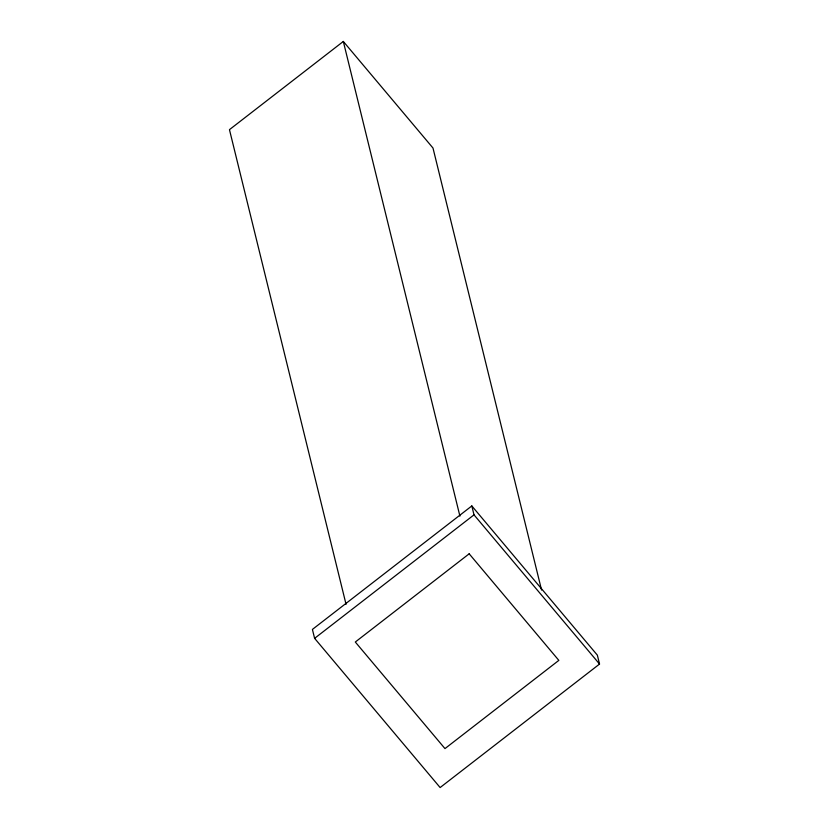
<?xml version="1.0" encoding="UTF-8"?>
<svg xmlns="http://www.w3.org/2000/svg" width="829" height="829" viewBox="0 0 829 829"><rect width="100%" height="100%" fill="white"/><g stroke="black" fill="none" stroke-linecap="round" stroke-linejoin="round"><path stroke-width="1.24" d="M541.565 590.061L432.987 148.028L343.32 41.45L229.457 129.656L346.056 604.341M471.825 505.939L312.409 629.429L314.606 638.34L440.126 787.55L599.543 664.06L597.357 655.148L471.825 505.939L474.012 514.85L599.543 664.06M314.606 638.34L474.012 514.85M343.32 41.45L459.919 516.135M469.173 553.803L355.309 642.019L444.976 748.597L558.839 660.381L469.173 553.803"/></g></svg>
